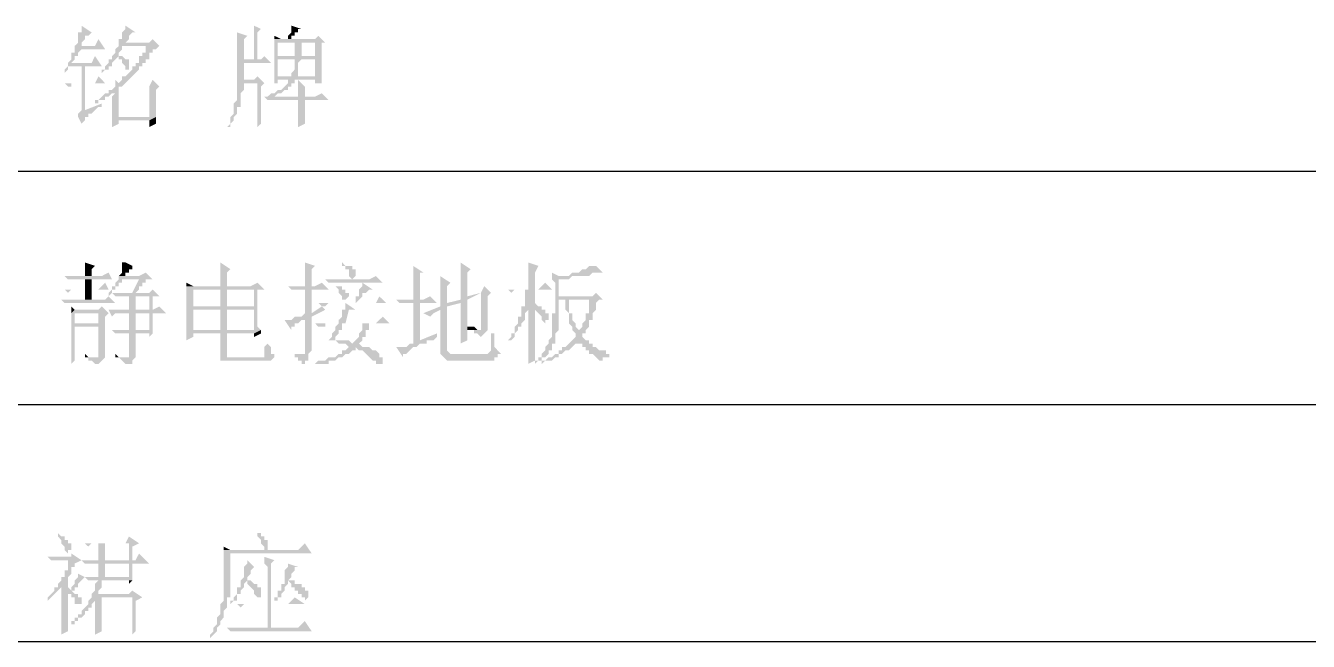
# Model space of a CAD drawing. Extents: x 51 to 246, y 3 to 417.
# Drawn here: x 198.56 to 214.61, y 54.44 to 62.15 of the extents above; entities that cross this region are included whole.
import ezdxf

# ---------------------------------------------------------------- set-up
doc = ezdxf.new("R2010")
doc.units = 0
doc.header["$MEASUREMENT"] = 0
doc.layers.add('_____1', color=160, linetype='Continuous')

msp = doc.modelspace()

# ---------------------------------------------------------------- hatches: boundary and pattern name
at = {"layer": '_____1'}
for points in [[(199.263, 62.145), (199.263, 62.06), (199.221, 62.06), (199.221, 61.933), (199.178, 61.891), (199.263, 61.891), (199.263, 61.933), (199.305, 61.976), (199.305, 62.018), (199.348, 62.018), (199.39, 62.06)], [(199.813, 62.145), (199.813, 62.103), (199.771, 62.06), (199.771, 61.976), (199.729, 61.976), (199.729, 61.891), (199.813, 61.933), (199.856, 61.976), (199.856, 62.018), (199.898, 62.06), (199.94, 62.06)], [(201.422, 62.145), (201.422, 61.722), (201.464, 61.722), (201.464, 62.06), (201.507, 62.103)], [(201.888, 62.145), (201.888, 62.06), (201.845, 62.018), (201.845, 61.976), (201.888, 61.976), (201.888, 62.018), (201.93, 62.018), (201.93, 62.06), (201.972, 62.06), (201.972, 62.103), (202.015, 62.103)], [(199.475, 61.976), (199.432, 61.891), (199.178, 61.891), (199.178, 61.806), (199.136, 61.806), (199.136, 61.722), (199.094, 61.679), (199.136, 61.679), (199.178, 61.722), (199.178, 61.764), (199.221, 61.764), (199.221, 61.806), (199.263, 61.849), (199.559, 61.849)], [(200.152, 61.976), (200.11, 61.933), (199.813, 61.933), (199.729, 61.891), (200.11, 61.891), (200.067, 61.891), (200.067, 61.806), (200.025, 61.806), (200.025, 61.764), (199.983, 61.764), (199.983, 61.679), (199.94, 61.679), (199.94, 61.637), (199.898, 61.637), (199.898, 61.595), (199.813, 61.51), (199.771, 61.51), (199.771, 61.468), (199.729, 61.425), (199.813, 61.425), (199.983, 61.595), (199.983, 61.637), (200.025, 61.637), (200.025, 61.679), (200.067, 61.679), (200.067, 61.722), (200.11, 61.722), (200.11, 61.806), (200.152, 61.806), (200.152, 61.849), (200.194, 61.849), (200.237, 61.891)], [(201.21, 62.06), (201.21, 61.722), (201.295, 61.722), (201.295, 61.976), (201.337, 62.018)], [(201.676, 62.018), (201.676, 61.976), (201.761, 61.976)], [(202.226, 62.018), (202.184, 61.976), (201.676, 61.976), (201.676, 61.722), (202.184, 61.722), (202.184, 61.51), (201.718, 61.51), (202.269, 61.51), (202.269, 61.722), (202.015, 61.764), (201.718, 61.764), (201.718, 61.933), (202.311, 61.933)], [(201.93, 61.933), (201.93, 61.764), (201.718, 61.764), (202.015, 61.764), (202.015, 61.933), (202.184, 61.933)], [(202.311, 61.933), (201.93, 61.933), (202.184, 61.933), (202.184, 61.764), (202.015, 61.764), (202.269, 61.722), (202.269, 61.933)], [(199.729, 61.891), (199.686, 61.849), (199.686, 61.806), (199.644, 61.764), (199.729, 61.764), (199.729, 61.722), (199.771, 61.722), (199.771, 61.679), (199.813, 61.637), (199.813, 61.595), (199.856, 61.595), (199.856, 61.722), (199.813, 61.722), (199.771, 61.764), (199.729, 61.764), (199.729, 61.806), (199.771, 61.849), (199.771, 61.891), (200.11, 61.891)], [(199.432, 61.764), (199.39, 61.679), (199.094, 61.679), (199.094, 61.637), (199.051, 61.595), (199.051, 61.552), (199.009, 61.552), (199.051, 61.552), (199.094, 61.595), (199.094, 61.637), (199.517, 61.637)], [(199.644, 61.764), (199.644, 61.722), (199.602, 61.722), (199.602, 61.679), (199.559, 61.637), (199.559, 61.595), (199.517, 61.595), (199.517, 61.552), (199.559, 61.595), (199.602, 61.595), (199.602, 61.637), (199.644, 61.637), (199.644, 61.679), (199.729, 61.764)], [(201.549, 61.764), (201.507, 61.722), (201.21, 61.722), (201.21, 61.425), (201.464, 61.425), (201.464, 60.875), (201.507, 60.917), (201.507, 61.383), (201.549, 61.425), (201.295, 61.468), (201.295, 61.679), (201.634, 61.679)], [(201.676, 61.722), (201.676, 61.51), (202.184, 61.468), (202.184, 61.425), (202.269, 61.425), (202.269, 61.51), (201.718, 61.51), (201.718, 61.722), (201.93, 61.722)], [(201.93, 61.722), (201.93, 61.595), (201.888, 61.552), (201.888, 61.51), (201.972, 61.51), (201.972, 61.679), (202.015, 61.722), (202.184, 61.722)], [(199.475, 61.51), (199.432, 61.425), (199.051, 61.425), (199.094, 61.383), (199.136, 61.383), (199.136, 61.425), (199.559, 61.425)], [(199.686, 61.468), (199.686, 61.383), (200.11, 61.383), (200.11, 61.002), (199.644, 61.002), (199.644, 60.875), (199.729, 60.917), (199.729, 60.96), (200.11, 60.96), (200.194, 61.002), (200.194, 61.341), (200.237, 61.383), (199.771, 61.383), (199.813, 61.425), (199.729, 61.425)], [(200.152, 61.468), (200.11, 61.383), (199.771, 61.383), (200.237, 61.383)], [(201.464, 61.51), (201.422, 61.468), (201.295, 61.468), (201.549, 61.425)], [(201.676, 61.51), (201.676, 61.425), (201.718, 61.425), (201.718, 61.468), (202.184, 61.468)], [(201.972, 61.468), (201.972, 61.256), (202.057, 61.256), (202.057, 61.383)], [(199.602, 61.298), (199.559, 61.298), (199.475, 61.213), (199.432, 61.213), (199.432, 61.171), (199.475, 61.171), (199.475, 61.213), (199.559, 61.213), (199.559, 61.256), (199.602, 61.256), (199.644, 61.298), (199.686, 61.298)], [(199.686, 61.383), (199.644, 61.341), (199.602, 61.341), (199.602, 61.298), (199.686, 61.298), (199.644, 61.256), (199.644, 61.002), (199.729, 61.002), (199.729, 61.383), (200.11, 61.383)], [(201.21, 61.425), (201.21, 61.213), (201.168, 61.171), (201.168, 61.044), (201.126, 61.002), (201.126, 60.917), (201.083, 60.875), (201.126, 60.875), (201.126, 60.917), (201.168, 60.96), (201.168, 61.002), (201.21, 61.044), (201.21, 61.129), (201.253, 61.129), (201.253, 61.298), (201.295, 61.341), (201.295, 61.425), (201.464, 61.425)], [(202.269, 61.298), (202.184, 61.256), (201.549, 61.256), (201.591, 61.213), (202.353, 61.213)], [(200.194, 61.002), (200.11, 60.96), (200.11, 60.875), (200.194, 60.917), (200.194, 60.96)], [(199.602, 59.055), (199.517, 59.012), (199.051, 59.012), (199.094, 58.97), (199.644, 58.97)], [(199.305, 59.182), (199.305, 59.012), (199.39, 59.012), (199.39, 59.097), (199.432, 59.139)], [(199.813, 59.182), (199.771, 59.182), (199.771, 59.055), (199.729, 59.012), (199.813, 59.012), (199.813, 59.055), (199.856, 59.055), (199.856, 59.097), (199.898, 59.097), (199.898, 59.139)], [(200.067, 59.055), (199.983, 59.012), (199.729, 59.012), (199.729, 58.97), (199.983, 58.97), (199.898, 58.801), (199.94, 58.801), (199.983, 58.843), (199.983, 58.885), (200.025, 58.885), (200.025, 58.928), (200.067, 58.928), (200.067, 58.97), (200.152, 58.97)], [(200.999, 59.182), (200.999, 58.885), (201.083, 58.885), (201.083, 59.055), (201.126, 59.097)], [(202.057, 59.182), (202.057, 58.885), (202.142, 58.885), (202.142, 59.097), (202.184, 59.139)], [(203.412, 59.139), (203.412, 58.716), (203.496, 58.716), (203.496, 59.055), (203.539, 59.055)], [(204.004, 59.182), (204.004, 58.716), (204.089, 58.758), (204.089, 59.055), (204.131, 59.097)], [(204.851, 59.182), (204.851, 58.843), (204.936, 58.843), (204.936, 59.055), (204.978, 59.139)], [(205.147, 59.055), (205.147, 58.97), (205.19, 58.928), (205.19, 58.716), (205.232, 58.758), (205.232, 58.97), (205.359, 58.97), (205.401, 59.012), (205.232, 59.012)], [(205.698, 59.139), (205.613, 59.139), (205.571, 59.097), (205.528, 59.097), (205.486, 59.055), (205.401, 59.055), (205.359, 59.012), (205.232, 59.012), (205.613, 59.012), (205.655, 59.055), (205.782, 59.055)], [(199.559, 58.928), (199.475, 58.843), (199.051, 58.843), (199.094, 58.801), (199.136, 58.843), (199.602, 58.843)], [(199.729, 58.97), (199.686, 58.928), (199.686, 58.885), (199.644, 58.885), (199.644, 58.843), (199.602, 58.801), (199.602, 58.758), (199.644, 58.801), (199.644, 58.843), (199.686, 58.843), (199.686, 58.885), (199.729, 58.885), (199.729, 58.928), (199.771, 58.928), (199.771, 58.97), (199.983, 58.97)], [(200.575, 58.928), (200.575, 58.885), (200.66, 58.885)], [(201.464, 58.928), (201.38, 58.885), (200.575, 58.885), (200.575, 58.589), (201.422, 58.589), (201.422, 58.335), (200.575, 58.335), (200.575, 58.208), (200.66, 58.25), (200.66, 58.293), (201.422, 58.293), (201.507, 58.335), (201.464, 58.377), (201.464, 58.589), (200.66, 58.631), (200.66, 58.843), (201.549, 58.843)], [(202.269, 58.928), (202.184, 58.885), (201.845, 58.885), (201.888, 58.843), (202.353, 58.843)], [(202.946, 59.012), (202.861, 58.97), (202.311, 58.97), (202.353, 58.928), (203.031, 58.928)], [(202.438, 58.928), (202.438, 58.885), (202.48, 58.843), (202.48, 58.801), (202.523, 58.758), (202.523, 58.716), (202.565, 58.716), (202.607, 58.758), (202.607, 58.801), (202.565, 58.801), (202.565, 58.843), (202.523, 58.843), (202.523, 58.885), (202.438, 58.885)], [(202.777, 58.928), (202.777, 58.885), (202.734, 58.843), (202.734, 58.758), (202.692, 58.758), (202.692, 58.674), (202.777, 58.758), (202.777, 58.801), (202.819, 58.801), (202.861, 58.843), (202.904, 58.843)], [(204.301, 58.885), (204.258, 58.801), (204.089, 58.758), (204.004, 58.716), (203.835, 58.674), (203.75, 58.631), (203.539, 58.547), (203.623, 58.504), (203.666, 58.547), (203.75, 58.589), (203.835, 58.631), (204.004, 58.674), (204.258, 58.801), (204.385, 58.801)], [(203.75, 59.012), (203.75, 58.631), (203.835, 58.674), (203.835, 58.885), (203.877, 58.928)], [(205.063, 58.928), (204.978, 58.843), (204.597, 58.843), (204.639, 58.801), (204.682, 58.843), (205.147, 58.843)], [(199.602, 58.758), (199.559, 58.716), (199.009, 58.716), (199.051, 58.674), (199.686, 58.674)], [(200.152, 58.843), (200.11, 58.801), (199.644, 58.801), (199.686, 58.758), (200.237, 58.758)], [(199.856, 58.758), (199.856, 58.589), (199.94, 58.589), (199.94, 58.758), (200.11, 58.758)], [(200.237, 58.758), (199.856, 58.758), (200.11, 58.758), (200.11, 58.589), (200.152, 58.589), (200.152, 58.758)], [(201.549, 58.843), (201.422, 58.843), (201.422, 58.631), (200.66, 58.631), (201.464, 58.589), (201.464, 58.843)], [(202.988, 58.758), (202.946, 58.674), (202.226, 58.674), (202.269, 58.631), (202.311, 58.631), (202.353, 58.674), (203.073, 58.674)], [(203.623, 58.758), (203.539, 58.716), (203.2, 58.716), (203.242, 58.674), (203.708, 58.674)], [(204.385, 58.801), (204.258, 58.801), (204.258, 58.335), (204.089, 58.335), (204.174, 58.335), (204.174, 58.293), (204.216, 58.293), (204.258, 58.25), (204.343, 58.335), (204.343, 58.758)], [(204.936, 58.843), (204.809, 58.843), (204.809, 58.631), (204.936, 58.631), (204.936, 58.589), (205.02, 58.504), (205.02, 58.462), (205.063, 58.42), (205.063, 58.462), (205.105, 58.462), (205.105, 58.547), (205.063, 58.547), (205.063, 58.589), (205.02, 58.589), (205.02, 58.631), (204.978, 58.631), (204.936, 58.674)], [(205.698, 58.801), (205.655, 58.758), (205.232, 58.758), (205.19, 58.716), (205.655, 58.716), (205.613, 58.716), (205.613, 58.547), (205.571, 58.547), (205.571, 58.462), (205.528, 58.42), (205.528, 58.377), (205.486, 58.335), (205.571, 58.293), (205.571, 58.335), (205.613, 58.377), (205.613, 58.462), (205.655, 58.462), (205.655, 58.547), (205.698, 58.589), (205.698, 58.674), (205.74, 58.716), (205.782, 58.716)], [(199.136, 58.631), (199.136, 58.547), (199.178, 58.589)], [(199.517, 58.631), (199.475, 58.589), (199.178, 58.589), (199.136, 58.547), (199.136, 58.377), (199.178, 58.42), (199.178, 58.547), (199.602, 58.547)], [(200.237, 58.631), (200.152, 58.589), (199.602, 58.589), (199.644, 58.504), (199.686, 58.547), (200.321, 58.547)], [(200.575, 58.589), (200.575, 58.335), (201.083, 58.335), (200.66, 58.335), (200.66, 58.589), (201.422, 58.589)], [(201.083, 58.589), (200.999, 58.589), (200.999, 58.335), (200.66, 58.335), (201.083, 58.335)], [(202.269, 58.631), (202.142, 58.547), (202.057, 58.547), (202.015, 58.504), (201.93, 58.504), (201.888, 58.462), (202.057, 58.462), (202.057, 58.038), (202.015, 58.038), (202.099, 58.038), (202.142, 58.081), (202.142, 58.504), (202.311, 58.589)], [(202.565, 58.674), (202.565, 58.589), (202.523, 58.589), (202.523, 58.504), (202.48, 58.462), (202.48, 58.42), (202.565, 58.42), (202.607, 58.589), (202.692, 58.589)], [(203.496, 58.674), (203.412, 58.674), (203.412, 58.166), (203.369, 58.166), (203.327, 58.123), (203.2, 58.123), (203.285, 57.996), (203.285, 58.038), (203.327, 58.038), (203.412, 58.123), (203.454, 58.123), (203.496, 58.166), (203.581, 58.166), (203.581, 58.208), (203.496, 58.208)], [(203.835, 58.631), (203.75, 58.589), (203.75, 58.038), (203.92, 58.038), (203.877, 58.038), (203.835, 58.081), (203.835, 58.123)], [(204.089, 58.716), (204.004, 58.674), (204.004, 58.166), (204.089, 58.208), (204.089, 58.674)], [(204.809, 58.631), (204.766, 58.631), (204.766, 58.504), (204.724, 58.504), (204.724, 58.42), (204.682, 58.377), (204.682, 58.293), (204.639, 58.293), (204.639, 58.25), (204.597, 58.208), (204.639, 58.208), (204.682, 58.25), (204.682, 58.293), (204.724, 58.335), (204.724, 58.377), (204.766, 58.377), (204.766, 58.42), (204.809, 58.462), (204.809, 58.547), (204.851, 58.589), (204.936, 58.589), (204.936, 58.631)], [(204.936, 58.589), (204.851, 58.589), (204.851, 57.912), (204.936, 57.954), (204.936, 58.547)], [(205.19, 58.716), (205.19, 58.547), (205.147, 58.547), (205.147, 58.25), (205.105, 58.208), (205.105, 58.166), (205.063, 58.123), (205.063, 58.081), (205.02, 58.038), (205.02, 57.996), (204.978, 57.996), (204.978, 57.954), (204.936, 57.954), (204.936, 57.912), (204.978, 57.954), (205.02, 57.954), (205.02, 57.996), (205.063, 57.996), (205.105, 58.038), (205.105, 58.081), (205.147, 58.081), (205.147, 58.166), (205.19, 58.166), (205.19, 58.293), (205.232, 58.335), (205.232, 58.716), (205.655, 58.716)], [(205.317, 58.716), (205.317, 58.589), (205.359, 58.547), (205.359, 58.42), (205.401, 58.377), (205.401, 58.335), (205.444, 58.293), (205.444, 58.25), (205.317, 58.123), (205.274, 58.123), (205.274, 58.081), (205.232, 58.081), (205.232, 58.038), (205.19, 58.038), (205.147, 57.996), (205.105, 57.996), (205.063, 57.954), (205.02, 57.954), (205.02, 57.912), (205.063, 57.954), (205.147, 57.954), (205.19, 57.996), (205.232, 57.996), (205.232, 58.038), (205.274, 58.038), (205.317, 58.081), (205.359, 58.081), (205.444, 58.166), (205.486, 58.166), (205.486, 58.208), (205.571, 58.208), (205.528, 58.25), (205.528, 58.293), (205.571, 58.293), (205.486, 58.335), (205.444, 58.377), (205.444, 58.42), (205.401, 58.462), (205.401, 58.547), (205.359, 58.547), (205.359, 58.716)], [(199.602, 58.547), (199.475, 58.547), (199.475, 58.42), (199.178, 58.42), (199.136, 58.377), (199.475, 58.377), (199.475, 58.25), (199.136, 58.25), (199.475, 58.25), (199.475, 57.996), (199.305, 57.996), (199.348, 57.996), (199.348, 57.954), (199.39, 57.954), (199.432, 57.912), (199.475, 57.912), (199.559, 57.996), (199.559, 58.504)], [(201.888, 58.462), (201.803, 58.462), (201.888, 58.335), (201.888, 58.377), (201.93, 58.377), (201.93, 58.42), (201.972, 58.42), (202.015, 58.462), (202.057, 58.462)], [(203.031, 58.504), (202.946, 58.42), (202.184, 58.42), (202.226, 58.377), (202.311, 58.377), (202.311, 58.42), (203.115, 58.42)], [(202.523, 58.42), (202.48, 58.42), (202.438, 58.377), (202.438, 58.335), (202.396, 58.293), (202.396, 58.25), (202.353, 58.208), (202.438, 58.208), (202.48, 58.166), (202.565, 58.166), (202.607, 58.123), (202.692, 58.123), (202.734, 58.081), (202.777, 58.081), (202.904, 57.954), (202.946, 57.954), (202.946, 57.912), (203.031, 57.912), (203.031, 57.996), (202.988, 57.996), (202.988, 58.038), (202.946, 58.081), (202.904, 58.081), (202.861, 58.123), (202.777, 58.123), (202.734, 58.166), (202.65, 58.166), (202.607, 58.208), (202.438, 58.208), (202.438, 58.25), (202.48, 58.293), (202.48, 58.335), (202.523, 58.335), (202.523, 58.377)], [(202.861, 58.42), (202.777, 58.42), (202.777, 58.335), (202.734, 58.293), (202.734, 58.25), (202.65, 58.166), (202.734, 58.166), (202.777, 58.208), (202.777, 58.25), (202.819, 58.25), (202.819, 58.335), (202.861, 58.335), (202.861, 58.377)], [(199.136, 58.377), (199.136, 58.25), (199.178, 58.25), (199.178, 58.377), (199.475, 58.377)], [(199.136, 58.25), (199.136, 57.912), (199.178, 57.954), (199.178, 58.25), (199.475, 58.25)], [(199.856, 58.293), (199.856, 57.996), (199.686, 57.996), (199.729, 57.996), (199.813, 57.912), (199.898, 57.912), (199.898, 57.954), (199.94, 57.996), (199.94, 58.293), (200.11, 58.293)], [(200.152, 58.335), (199.856, 58.293), (200.11, 58.293), (200.11, 58.25), (200.152, 58.293)], [(201.083, 58.293), (200.999, 58.293), (200.999, 57.996), (201.126, 57.996), (201.083, 57.996), (201.083, 58.081)], [(201.507, 58.335), (201.422, 58.293), (201.422, 58.25), (201.507, 58.293)], [(203.708, 58.293), (203.496, 58.208), (203.666, 58.208), (203.708, 58.25)], [(204.428, 58.293), (204.385, 58.293), (204.385, 58.081), (204.343, 58.038), (203.75, 58.038), (203.793, 57.996), (203.835, 57.954), (204.428, 57.954), (204.428, 57.996), (204.47, 57.996), (204.47, 58.038), (204.512, 58.038), (204.428, 58.123), (204.428, 58.25)], [(204.089, 58.377), (204.089, 58.335), (204.258, 58.335), (204.216, 58.335), (204.174, 58.377), (204.131, 58.377)], [(202.607, 58.123), (202.565, 58.081), (202.523, 58.081), (202.523, 58.038), (202.48, 58.038), (202.438, 57.996), (202.353, 57.996), (202.311, 57.954), (202.226, 57.954), (202.184, 57.912), (202.142, 57.912), (202.353, 57.912), (202.353, 57.954), (202.438, 57.954), (202.48, 57.996), (202.523, 57.996), (202.565, 58.038), (202.607, 58.038), (202.65, 58.081), (202.692, 58.081), (202.692, 58.123)], [(205.571, 58.208), (205.486, 58.208), (205.486, 58.166), (205.528, 58.166), (205.528, 58.123), (205.571, 58.123), (205.571, 58.081), (205.613, 58.081), (205.613, 58.038), (205.655, 58.038), (205.867, 57.996), (205.867, 58.038), (205.825, 58.038), (205.825, 58.081), (205.74, 58.081), (205.698, 58.123), (205.655, 58.123), (205.655, 58.166), (205.613, 58.166), (205.613, 58.208)], [(205.655, 58.038), (205.74, 57.954), (205.782, 57.954), (205.782, 57.996), (205.867, 57.996)], [(198.967, 55.795), (198.967, 55.753), (199.009, 55.71), (199.009, 55.668), (199.051, 55.626), (199.051, 55.583), (199.094, 55.541), (199.094, 55.583), (199.136, 55.583), (199.136, 55.668), (199.094, 55.668), (199.094, 55.71), (199.051, 55.71), (199.051, 55.753), (199.009, 55.753)], [(199.856, 55.753), (199.813, 55.668), (199.305, 55.668), (199.348, 55.626), (199.39, 55.668), (199.983, 55.668)], [(201.464, 55.795), (201.464, 55.753), (201.507, 55.71), (201.507, 55.668), (201.549, 55.626), (201.549, 55.583), (201.591, 55.583), (201.591, 55.71), (201.549, 55.71), (201.549, 55.753), (201.507, 55.753), (201.507, 55.795)], [(199.136, 55.541), (199.136, 55.499), (198.84, 55.499), (198.882, 55.456), (199.263, 55.456)], [(199.983, 55.541), (199.94, 55.456), (199.263, 55.456), (199.305, 55.414), (200.11, 55.414)], [(199.983, 55.668), (199.856, 55.668), (199.856, 55.456), (199.898, 55.456), (199.898, 55.626)], [(202.057, 55.668), (201.972, 55.583), (201.041, 55.583), (201.041, 54.948), (200.999, 54.906), (200.999, 54.779), (200.956, 54.737), (200.956, 54.652), (200.914, 54.61), (200.914, 54.567), (200.872, 54.525), (200.872, 54.483), (200.956, 54.567), (200.956, 54.61), (200.999, 54.652), (200.999, 54.694), (201.041, 54.737), (201.041, 54.821), (201.083, 54.863), (201.083, 54.991), (201.126, 54.991), (201.126, 55.541), (202.142, 55.541)], [(201.041, 55.626), (201.041, 55.583), (201.126, 55.583)], [(199.263, 55.456), (199.094, 55.456), (199.094, 55.329), (199.051, 55.329), (199.051, 55.245), (199.009, 55.245), (199.009, 55.202), (198.967, 55.16), (198.967, 55.118), (199.009, 55.118), (199.009, 54.525), (199.094, 54.567), (199.094, 55.075), (199.136, 55.075), (199.094, 55.118), (199.094, 55.245), (199.136, 55.287), (199.136, 55.372), (199.178, 55.372), (199.178, 55.414)], [(199.898, 55.414), (199.475, 55.414), (199.856, 55.414), (199.856, 55.245), (199.305, 55.245), (199.348, 55.202), (199.898, 55.202), (199.898, 55.372)], [(199.475, 55.414), (199.475, 55.245), (199.559, 55.245), (199.559, 55.414), (199.856, 55.414)], [(201.337, 55.456), (201.337, 55.414), (201.295, 55.372), (201.295, 55.245), (201.253, 55.202), (201.253, 55.118), (201.21, 55.118), (201.21, 55.033), (201.168, 54.991), (201.168, 54.948), (201.126, 54.948), (201.126, 54.906), (201.168, 54.948), (201.21, 54.948), (201.21, 55.033), (201.253, 55.033), (201.253, 55.075), (201.295, 55.118), (201.295, 55.16), (201.337, 55.202), (201.38, 55.202), (201.337, 55.202), (201.337, 55.245), (201.38, 55.287), (201.38, 55.329), (201.422, 55.372)], [(201.549, 55.499), (201.549, 55.414), (201.591, 55.372), (201.591, 54.906), (201.634, 54.906), (201.634, 55.414), (201.676, 55.456)], [(201.845, 55.414), (201.845, 55.372), (201.803, 55.329), (201.803, 55.202), (201.845, 55.202), (201.888, 55.16), (201.888, 55.118), (201.93, 55.118), (201.93, 55.075), (201.972, 55.075), (201.972, 55.033), (202.015, 55.033), (202.015, 54.991), (202.057, 54.991), (202.057, 54.948), (202.099, 54.991), (202.099, 55.075), (202.057, 55.075), (202.057, 55.118), (202.015, 55.118), (202.015, 55.16), (201.93, 55.16), (201.93, 55.202), (201.845, 55.202), (201.888, 55.245), (201.888, 55.287), (201.93, 55.329), (201.93, 55.372), (201.972, 55.372)], [(199.221, 55.287), (199.221, 55.245), (199.178, 55.202), (199.178, 55.16), (199.136, 55.118), (199.136, 55.075), (199.094, 55.075), (199.094, 55.033), (199.136, 55.033), (199.136, 54.991), (199.178, 54.991), (199.178, 54.906), (199.221, 54.906), (199.221, 54.863), (199.221, 54.906), (199.263, 54.906), (199.263, 54.991), (199.221, 54.991), (199.221, 55.033), (199.178, 55.033), (199.136, 55.075), (199.178, 55.075), (199.178, 55.118), (199.221, 55.118), (199.221, 55.16), (199.305, 55.245)], [(199.559, 55.202), (199.475, 55.202), (199.432, 55.16), (199.432, 55.075), (199.39, 55.033), (199.39, 54.991), (199.517, 55.033), (199.475, 55.033), (199.475, 55.075), (199.517, 55.118), (199.517, 55.202)], [(201.803, 55.202), (201.803, 55.16), (201.761, 55.16), (201.761, 55.075), (201.718, 55.075), (201.718, 54.991), (201.676, 54.991), (201.676, 54.948), (201.718, 54.948), (201.718, 54.991), (201.761, 54.991), (201.761, 55.033), (201.803, 55.075), (201.803, 55.118), (201.845, 55.16), (201.845, 55.202)], [(198.967, 55.118), (198.924, 55.118), (198.924, 55.075), (198.84, 54.991), (198.84, 54.948), (198.797, 54.948), (198.84, 54.948), (198.924, 55.033), (198.967, 55.075), (199.009, 55.118)], [(199.898, 55.075), (199.856, 55.033), (199.517, 55.033), (199.39, 54.991), (199.432, 54.948), (199.432, 54.652), (199.898, 54.652), (199.898, 54.525), (199.94, 54.567), (199.94, 54.652), (199.517, 54.652), (199.517, 54.991), (200.025, 54.991)], [(199.39, 54.991), (199.348, 54.948), (199.348, 54.906), (199.263, 54.821), (199.263, 54.779), (199.221, 54.779), (199.221, 54.737), (199.178, 54.737), (199.178, 54.694), (199.136, 54.694), (199.136, 54.652), (199.178, 54.652), (199.178, 54.694), (199.221, 54.694), (199.221, 54.737), (199.263, 54.737), (199.305, 54.779), (199.305, 54.821), (199.348, 54.821), (199.348, 54.863), (199.39, 54.863), (199.39, 54.906), (199.432, 54.948)], [(200.025, 54.991), (199.898, 54.991), (199.898, 54.652), (199.517, 54.652), (199.94, 54.652), (199.94, 54.948)], [(201.93, 54.991), (201.845, 54.906), (201.21, 54.906), (201.253, 54.863), (201.295, 54.906), (202.057, 54.906)], [(199.432, 54.652), (199.432, 54.525), (199.517, 54.567), (199.517, 54.652), (199.898, 54.652)], [(202.057, 54.694), (201.972, 54.61), (201.083, 54.61), (201.126, 54.567), (202.142, 54.567)]]:
    msp.add_hatch(color=7, dxfattribs=at).paths.add_polyline_path(points, is_closed=False)
for points in [[(199.263, 61.637), (199.305, 61.637), (199.305, 61.425), (199.263, 61.425)], [(201.972, 61.468), (201.845, 61.468), (201.845, 61.425), (201.761, 61.341), (201.718, 61.341), (201.676, 61.298), (201.634, 61.298), (201.591, 61.256), (201.676, 61.256), (201.718, 61.298), (201.761, 61.298), (201.803, 61.341), (201.845, 61.341), (201.845, 61.383), (201.888, 61.383), (201.888, 61.425), (201.93, 61.425), (201.93, 61.468)], [(199.263, 61.087), (199.305, 61.087), (199.305, 61.425), (199.263, 61.425)], [(199.517, 61.171), (199.305, 61.087), (199.263, 61.087), (199.221, 61.044), (199.221, 61.002), (199.263, 60.917), (199.305, 60.96), (199.305, 61.002), (199.348, 61.002), (199.348, 61.044), (199.39, 61.044), (199.475, 61.129), (199.517, 61.129)], [(202.057, 61.213), (201.972, 61.213), (201.972, 60.875), (202.057, 60.917)], [(202.523, 59.182), (202.523, 59.139), (202.565, 59.139), (202.565, 59.097), (202.607, 59.097), (202.607, 59.012), (202.65, 58.97), (202.692, 59.012), (202.692, 59.097), (202.65, 59.097), (202.65, 59.139), (202.565, 59.139)], [(199.305, 58.97), (199.39, 58.97), (199.39, 58.843), (199.305, 58.843)], [(199.305, 58.843), (199.39, 58.843), (199.39, 58.716), (199.305, 58.716)], [(200.999, 58.843), (201.083, 58.843), (201.083, 58.631), (200.999, 58.631)], [(202.057, 58.843), (202.142, 58.843), (202.142, 58.547), (202.057, 58.547)], [(200.152, 58.547), (200.11, 58.547), (200.11, 58.335), (199.644, 58.335), (199.686, 58.293), (199.856, 58.293), (200.152, 58.335)], [(199.856, 58.547), (199.94, 58.547), (199.94, 58.335), (199.856, 58.335)], [(201.591, 58.25), (201.591, 58.166), (201.549, 58.123), (201.549, 57.996), (200.999, 57.996), (200.999, 57.954), (201.634, 57.954), (201.676, 57.996), (201.676, 58.038), (201.634, 58.038), (201.634, 58.123), (201.591, 58.166)], [(199.305, 58.038), (199.305, 57.996), (199.432, 57.996), (199.348, 57.996)], [(199.686, 58.038), (199.686, 57.996), (199.813, 57.996), (199.729, 57.996)], [(201.888, 58.038), (201.93, 58.038), (201.93, 57.996), (201.972, 57.996), (201.972, 57.954), (202.015, 57.954), (202.015, 57.912), (202.057, 57.912), (202.057, 57.954), (202.099, 57.954), (202.099, 58.038)], [(199.475, 55.668), (199.559, 55.668), (199.559, 55.456), (199.475, 55.456)], [(199.898, 55.202), (199.856, 55.202), (199.856, 55.16)], [(201.38, 55.202), (201.337, 55.202), (201.337, 55.16), (201.422, 55.075), (201.422, 55.033), (201.464, 54.991), (201.507, 54.991), (201.507, 55.118), (201.464, 55.118), (201.464, 55.16), (201.422, 55.16)], [(201.591, 54.906), (201.634, 54.906), (201.634, 54.61), (201.591, 54.61)]]:
    msp.add_hatch(color=7, dxfattribs=at).paths.add_polyline_path(points)

# ---------------------------------------------------------------- linework, layer by layer
at = {"layer": '_____1', "color": 7}
for p, q in [((183.557, 60.325), (242.612, 60.325)), ((183.557, 57.404), (242.612, 57.404)), ((183.557, 54.44), (242.612, 54.44))]:
    msp.add_line(p, q, dxfattribs=at)

doc.saveas('drawing.dxf')
